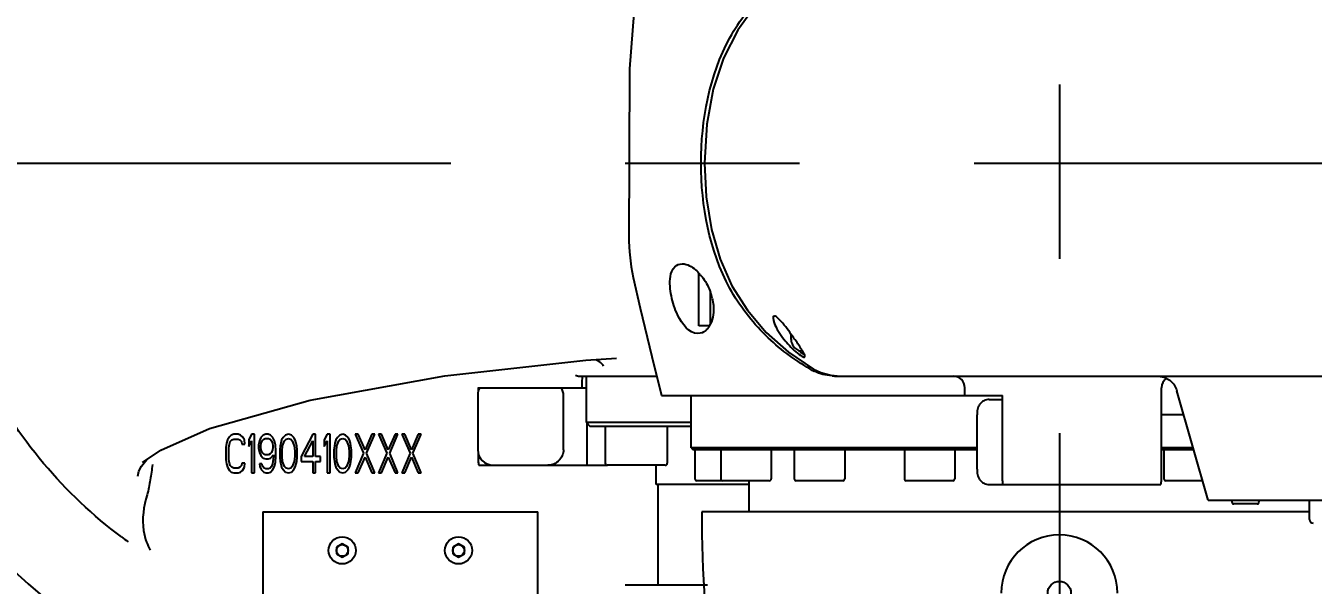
# Model space of a CAD drawing. Header units: millimetres. Extents: x 5828 to 7155, y 123 to 421.
# Drawn here: x 6409.25 to 6425.86, y 168.79 to 176.01 of the extents above; entities that cross this region are included whole.
import ezdxf

# ---------------------------------------------------------------- set-up
doc = ezdxf.new("R2010")
doc.units = ezdxf.units.MM
doc.linetypes.add('CENTER', pattern=[0.6, 0.375, -0.075, 0.075, -0.075])
for name, color, linetype in [('中心线', 7, 'Continuous'), ('外形图', 7, 'Continuous'), ('尺寸标注', 7, 'Continuous')]:
    doc.layers.add(name, color=color, linetype=linetype)
doc.styles.add('微软雅黑', font='msyh.ttc', dxfattribs={"height": 2})
doc.dimstyles.new('尺寸标注_1_20比例', dxfattribs={"dimtxt": 1.5, "dimasz": 1.25, "dimexe": 0.5, "dimexo": 0.4, "dimgap": 0.5, "dimtad": 1, "dimdec": 1, "dimlfac": 20, "dimdsep": 46, "dimtxsty": '微软雅黑', "dimcen": 0.09, "dimadec": 0, "dimazin": 0, "dimtp": 0.01, "dimtm": 0.01, "dimtfac": 1, "dimtdec": 1, "dimtofl": 0, "dimtmove": 0, "dimatfit": 3, "dimfxl": 1, "dimtolj": 1, "dimarcsym": 0})

# ---------------------------------------------------------------- blocks, each defined once
blk = doc.blocks.new('*D1033')
at = {"layer": 'Defpoints', "color": 0}
for p in [(6393.12, 185.913), (6422.017, 185.913), (6424.087, 160.638)]:
    blk.add_point(p, dxfattribs=at)
at = {"layer": '尺寸标注', "color": 0, "linetype": 'Continuous', "lineweight": -2}
for p, q in [((6421.617, 185.913), (6392.62, 185.913)), ((6393.12, 161.888), (6393.12, 184.663)), ((6423.687, 160.638), (6392.62, 160.638))]:
    blk.add_line(p, q, dxfattribs=at)
at = {"layer": '尺寸标注', "color": 0}
for points in [[(6393.328, 184.663), (6392.912, 184.663), (6393.12, 185.913)], [(6392.912, 161.888), (6393.328, 161.888), (6393.12, 160.638)]]:
    blk.add_solid(points, dxfattribs=at)
at = {"layer": '尺寸标注', "color": 0, "insert": (6390.008, 173.205), "char_height": 2, "attachment_point": 2, "rotation": 90, "style": '微软雅黑'}
blk.add_mtext('\\A1;\\A1;{\\H1.05x;(505.5)}', dxfattribs=at)

msp = doc.modelspace()

# ---------------------------------------------------------------- linework, layer by layer
at = {"layer": '中心线', "linetype": 'CENTER', "ltscale": 30}
msp.add_line((6422.587, 188.7509), (6422.587, 157.6239), dxfattribs=at)
at = {"layer": '中心线', "color": 0, "linetype": 'CENTER', "ltscale": 30}
msp.add_line((6403.4862, 174.2381), (6484.7425, 174.2381), dxfattribs=at)
at = {"layer": '外形图', "color": 0, "linetype": 'Continuous'}
for p, q in [((6417.0338, 173.2242), (6417.0338, 173.2243)), ((6417.937, 172.138), (6417.937, 172.8173)), ((6418.087, 172.1636), (6418.087, 172.5668)), ((6418.0721, 172.138), (6417.937, 172.138)), ((6419.2738, 171.813), (6419.263, 171.813)), ((6414.6619, 171.4913), (6416.4786, 171.6931)), ((6416.4786, 171.6931), (6416.8726, 171.7217)), ((6416.8726, 171.7217), (6416.8746, 171.7218)), ((6416.3995, 171.488), (6417.3916, 171.488)), ((6416.4388, 171.487), (6416.44, 171.488)), ((6419.6405, 171.4985), (6419.7626, 171.488)), ((6419.7195, 171.488), (6419.7626, 171.488)), ((6419.7626, 171.488), (6427.1652, 171.488)), ((6415.0844, 171.238), (6415.0844, 170.538)), ((6415.0877, 171.338), (6416.488, 171.338)), ((6415.0915, 171.338), (6415.0915, 171.2878)), ((6416.1908, 170.538), (6416.1908, 171.238)), ((6416.4869, 170.888), (6416.4869, 171.338)), ((6417.4542, 171.238), (6421.8558, 171.238)), ((6417.837, 170.563), (6417.837, 171.238)), ((6421.3679, 171.238), (6421.3679, 171.338)), ((6421.8558, 170.138), (6421.8558, 171.238)), ((6423.9064, 170.138), (6423.9064, 171.338)), ((6424.5072, 169.888), (6424.1033, 171.297)), ((6421.6817, 171.188), (6421.8558, 171.188)), ((6421.5256, 170.288), (6421.5256, 170.988)), ((6421.8558, 170.288), (6421.8558, 170.988)), ((6424.1919, 170.988), (6423.9064, 170.988)), ((6411.9056, 170.7274), (6411.8806, 170.7061)), ((6411.9368, 170.738), (6411.9056, 170.7274)), ((6411.9931, 170.738), (6411.9368, 170.738)), ((6412.0243, 170.7274), (6411.9931, 170.738)), ((6412.0494, 170.7061), (6412.0243, 170.7274)), ((6412.1681, 170.738), (6412.1306, 170.6635)), ((6412.2056, 170.738), (6412.1681, 170.738)), ((6412.2056, 170.238), (6412.2056, 170.738)), ((6412.3181, 170.7274), (6412.2869, 170.6954)), ((6412.3494, 170.738), (6412.3181, 170.7274)), ((6412.3806, 170.738), (6412.3494, 170.738)), ((6412.4119, 170.7274), (6412.3806, 170.738)), ((6412.4431, 170.6954), (6412.4119, 170.7274)), ((6412.6056, 170.7274), (6412.5744, 170.6954)), ((6412.6431, 170.738), (6412.6056, 170.7274)), ((6412.6806, 170.7274), (6412.6431, 170.738)), ((6412.7119, 170.6954), (6412.6806, 170.7274)), ((6412.9556, 170.738), (6412.8056, 170.4507)), ((6412.9931, 170.738), (6412.9556, 170.738)), ((6412.9931, 170.4507), (6412.9931, 170.738)), ((6413.1431, 170.738), (6413.1056, 170.6635)), ((6413.1806, 170.738), (6413.1431, 170.738)), ((6413.1806, 170.238), (6413.1806, 170.738)), ((6413.3056, 170.7274), (6413.2744, 170.6954)), ((6413.3431, 170.738), (6413.3056, 170.7274)), ((6413.3806, 170.7274), (6413.3431, 170.738)), ((6413.4119, 170.6954), (6413.3806, 170.7274)), ((6413.5056, 170.738), (6413.6119, 170.4933)), ((6413.5431, 170.738), (6413.5056, 170.738)), ((6413.6306, 170.5359), (6413.5431, 170.738)), ((6413.7181, 170.738), (6413.6306, 170.5359)), ((6413.6494, 170.4933), (6413.7556, 170.738)), ((6413.7556, 170.738), (6413.7181, 170.738)), ((6413.8056, 170.738), (6413.9119, 170.4933)), ((6413.8431, 170.738), (6413.8056, 170.738)), ((6413.9306, 170.5359), (6413.8431, 170.738)), ((6414.0181, 170.738), (6413.9306, 170.5359)), ((6413.9494, 170.4933), (6414.0556, 170.738)), ((6414.0556, 170.738), (6414.0181, 170.738)), ((6414.1056, 170.738), (6414.2119, 170.4933)), ((6414.1431, 170.738), (6414.1056, 170.738)), ((6414.2306, 170.5359), (6414.1431, 170.738)), ((6414.3181, 170.738), (6414.2306, 170.5359)), ((6414.2494, 170.4933), (6414.3556, 170.738)), ((6414.3556, 170.738), (6414.3181, 170.738)), ((6416.4869, 170.888), (6416.5369, 170.838)), ((6417.837, 170.888), (6416.4869, 170.888)), ((6416.4906, 170.888), (6416.4906, 170.338)), ((6417.837, 170.838), (6416.5369, 170.838)), ((6416.7295, 170.838), (6416.7295, 170.363)), ((6417.5295, 170.838), (6417.5295, 170.363)), ((6411.8431, 170.621), (6411.8368, 170.5678)), ((6411.8368, 170.5678), (6411.8368, 170.4082)), ((6411.8556, 170.6635), (6411.8431, 170.621)), ((6411.8806, 170.7061), (6411.8556, 170.6635)), ((6411.8743, 170.5678), (6411.8806, 170.6103)), ((6411.8743, 170.4082), (6411.8743, 170.5678)), ((6411.8806, 170.6103), (6411.8931, 170.6422)), ((6411.8931, 170.6422), (6411.9118, 170.6635)), ((6411.9118, 170.6635), (6411.9368, 170.6742)), ((6411.9368, 170.6742), (6411.9931, 170.6742)), ((6411.9931, 170.6742), (6412.0181, 170.6635)), ((6412.0181, 170.6635), (6412.0368, 170.6422)), ((6412.0368, 170.6422), (6412.0431, 170.6103)), ((6412.0431, 170.6103), (6412.0806, 170.6103)), ((6412.0744, 170.6635), (6412.0494, 170.7061)), ((6412.0806, 170.6103), (6412.0744, 170.6635)), ((6412.1306, 170.6635), (6412.1306, 170.5784)), ((6412.1306, 170.5784), (6412.1681, 170.6529)), ((6412.1681, 170.6529), (6412.1681, 170.238)), ((6412.2681, 170.6529), (6412.2556, 170.5997)), ((6412.2556, 170.5997), (6412.2556, 170.5571)), ((6412.2869, 170.6954), (6412.2681, 170.6529)), ((6412.2869, 170.5891), (6412.2931, 170.621)), ((6412.2869, 170.5678), (6412.2869, 170.5891)), ((6412.2931, 170.5359), (6412.2869, 170.5678)), ((6412.2931, 170.621), (6412.3056, 170.6529)), ((6412.3056, 170.6529), (6412.3244, 170.6742)), ((6412.3244, 170.6742), (6412.3431, 170.6848)), ((6412.3431, 170.6848), (6412.3869, 170.6848)), ((6412.3869, 170.6848), (6412.4056, 170.6742)), ((6412.4056, 170.6742), (6412.4244, 170.6529)), ((6412.4244, 170.6529), (6412.4369, 170.621)), ((6412.4369, 170.621), (6412.4431, 170.5891)), ((6412.4431, 170.5678), (6412.4369, 170.5359)), ((6412.4619, 170.6529), (6412.4431, 170.6954)), ((6412.4431, 170.5891), (6412.4431, 170.5678)), ((6412.4744, 170.5997), (6412.4619, 170.6529)), ((6412.4806, 170.5252), (6412.4744, 170.5997)), ((6412.5369, 170.5891), (6412.5306, 170.5359)), ((6412.5431, 170.621), (6412.5369, 170.5891)), ((6412.5556, 170.6635), (6412.5431, 170.621)), ((6412.5744, 170.6954), (6412.5556, 170.6635)), ((6412.5619, 170.5252), (6412.5681, 170.5891)), ((6412.5681, 170.5891), (6412.5931, 170.6529)), ((6412.5931, 170.6529), (6412.6119, 170.6742)), ((6412.6119, 170.6742), (6412.6431, 170.6848)), ((6412.6431, 170.6848), (6412.6744, 170.6742)), ((6412.6744, 170.6742), (6412.6931, 170.6529)), ((6412.6931, 170.6529), (6412.7181, 170.5891)), ((6412.7306, 170.6635), (6412.7119, 170.6954)), ((6412.7181, 170.5891), (6412.7244, 170.5252)), ((6412.7431, 170.621), (6412.7306, 170.6635)), ((6412.7494, 170.5891), (6412.7431, 170.621)), ((6412.7556, 170.5359), (6412.7494, 170.5891)), ((6412.8494, 170.4507), (6412.9556, 170.6529)), ((6412.9556, 170.6529), (6412.9556, 170.4507)), ((6413.1056, 170.6635), (6413.1056, 170.5784)), ((6413.1056, 170.5784), (6413.1431, 170.6529)), ((6413.1431, 170.6529), (6413.1431, 170.238)), ((6413.2369, 170.5891), (6413.2306, 170.5359)), ((6413.2431, 170.621), (6413.2369, 170.5891)), ((6413.2556, 170.6635), (6413.2431, 170.621)), ((6413.2744, 170.6954), (6413.2556, 170.6635)), ((6413.2619, 170.5252), (6413.2681, 170.5891)), ((6413.2681, 170.5891), (6413.2931, 170.6529)), ((6413.2931, 170.6529), (6413.3119, 170.6742)), ((6413.3119, 170.6742), (6413.3431, 170.6848)), ((6413.3431, 170.6848), (6413.3744, 170.6742)), ((6413.3744, 170.6742), (6413.3931, 170.6529)), ((6413.3931, 170.6529), (6413.4181, 170.5891)), ((6413.4306, 170.6635), (6413.4119, 170.6954)), ((6413.4181, 170.5891), (6413.4244, 170.5252)), ((6413.4431, 170.621), (6413.4306, 170.6635)), ((6413.4494, 170.5891), (6413.4431, 170.621)), ((6413.4556, 170.5359), (6413.4494, 170.5891)), ((6417.837, 170.563), (6417.862, 170.538)), ((6421.5256, 170.563), (6417.837, 170.563)), ((6424.3137, 170.563), (6423.9064, 170.563)), ((6410.7977, 170.3909), (6410.8183, 170.4111)), ((6411.8368, 170.4082), (6411.8431, 170.355)), ((6411.8806, 170.3656), (6411.8743, 170.4082)), ((6412.2556, 170.5571), (6412.2681, 170.5039)), ((6412.2681, 170.5039), (6412.2869, 170.4614)), ((6412.2869, 170.4614), (6412.3181, 170.4295)), ((6412.3056, 170.5039), (6412.2931, 170.5359)), ((6412.3244, 170.4827), (6412.3056, 170.5039)), ((6412.3181, 170.4295), (6412.3494, 170.4188)), ((6412.3431, 170.472), (6412.3244, 170.4827)), ((6412.3869, 170.472), (6412.3431, 170.472)), ((6412.3494, 170.4188), (6412.3806, 170.4188)), ((6412.3806, 170.4188), (6412.4119, 170.4295)), ((6412.4056, 170.4827), (6412.3869, 170.472)), ((6412.4244, 170.5039), (6412.4056, 170.4827)), ((6412.4119, 170.4295), (6412.4494, 170.472)), ((6412.4369, 170.5359), (6412.4244, 170.5039)), ((6412.4494, 170.4507), (6412.4431, 170.3869)), ((6412.4494, 170.472), (6412.4494, 170.4507)), ((6412.4744, 170.3763), (6412.4806, 170.4507)), ((6412.4806, 170.4507), (6412.4806, 170.5252)), ((6412.5306, 170.5359), (6412.5306, 170.4401)), ((6412.5306, 170.4401), (6412.5369, 170.3869)), ((6412.5619, 170.4507), (6412.5619, 170.5252)), ((6412.5681, 170.3869), (6412.5619, 170.4507)), ((6412.7244, 170.4507), (6412.7181, 170.3869)), ((6412.7244, 170.5252), (6412.7244, 170.4507)), ((6412.7494, 170.3869), (6412.7556, 170.4401)), ((6412.7556, 170.4401), (6412.7556, 170.5359)), ((6412.8056, 170.4507), (6412.8056, 170.3869)), ((6412.9556, 170.4507), (6412.8494, 170.4507)), ((6413.0556, 170.4507), (6412.9931, 170.4507)), ((6413.0556, 170.3869), (6413.0556, 170.4507)), ((6413.2306, 170.5359), (6413.2306, 170.4401)), ((6413.2306, 170.4401), (6413.2369, 170.3869)), ((6413.2619, 170.4507), (6413.2619, 170.5252)), ((6413.2681, 170.3869), (6413.2619, 170.4507)), ((6413.4244, 170.4507), (6413.4181, 170.3869)), ((6413.4244, 170.5252), (6413.4244, 170.4507)), ((6413.4494, 170.3869), (6413.4556, 170.4401)), ((6413.4556, 170.4401), (6413.4556, 170.5359)), ((6413.6119, 170.4933), (6413.5056, 170.238)), ((6413.5431, 170.238), (6413.6306, 170.4401)), ((6413.6306, 170.4401), (6413.7181, 170.238)), ((6413.7556, 170.238), (6413.6494, 170.4933)), ((6413.9119, 170.4933), (6413.8056, 170.238)), ((6413.8431, 170.238), (6413.9306, 170.4401)), ((6413.9306, 170.4401), (6414.0181, 170.238)), ((6414.0556, 170.238), (6413.9494, 170.4933)), ((6414.2119, 170.4933), (6414.1056, 170.238)), ((6414.1431, 170.238), (6414.2306, 170.4401)), ((6414.2306, 170.4401), (6414.3181, 170.238)), ((6414.3556, 170.238), (6414.2494, 170.4933)), ((6415.0915, 170.4882), (6415.0915, 170.388)), ((6421.5256, 170.538), (6417.862, 170.538)), ((6417.887, 170.538), (6417.887, 170.163)), ((6418.22, 170.538), (6418.22, 170.163)), ((6418.87, 170.538), (6418.87, 170.163)), ((6419.1684, 170.538), (6419.1684, 170.163)), ((6419.8184, 170.538), (6419.8184, 170.163)), ((6420.5878, 170.538), (6420.5878, 170.163)), ((6421.2378, 170.538), (6421.2378, 170.163)), ((6424.3209, 170.538), (6423.9064, 170.538)), ((6423.9363, 170.538), (6423.9363, 170.163)), ((6410.7469, 170.3243), (6410.7977, 170.3909)), ((6410.7586, 170.3712), (6410.7615, 170.3735)), ((6411.8431, 170.355), (6411.8556, 170.3124)), ((6411.8556, 170.3124), (6411.8806, 170.2699)), ((6411.8931, 170.3337), (6411.8806, 170.3656)), ((6411.8806, 170.2699), (6411.9056, 170.2486)), ((6411.9118, 170.3124), (6411.8931, 170.3337)), ((6411.9056, 170.2486), (6411.9368, 170.238)), ((6411.9368, 170.3018), (6411.9118, 170.3124)), ((6411.9931, 170.3018), (6411.9368, 170.3018)), ((6411.9368, 170.238), (6411.9931, 170.238)), ((6412.0181, 170.3124), (6411.9931, 170.3018)), ((6411.9931, 170.238), (6412.0243, 170.2486)), ((6412.0368, 170.3337), (6412.0181, 170.3124)), ((6412.0243, 170.2486), (6412.0494, 170.2699)), ((6412.0431, 170.3656), (6412.0368, 170.3337)), ((6412.0806, 170.3656), (6412.0431, 170.3656)), ((6412.0494, 170.2699), (6412.0744, 170.3124)), ((6412.0744, 170.3124), (6412.0806, 170.3656)), ((6412.1681, 170.238), (6412.2056, 170.238)), ((6412.2681, 170.355), (6412.2744, 170.3231)), ((6412.2994, 170.355), (6412.2681, 170.355)), ((6412.2744, 170.3231), (6412.2931, 170.2805)), ((6412.2931, 170.2805), (6412.3244, 170.2486)), ((6412.3119, 170.3231), (6412.2994, 170.355)), ((6412.3306, 170.3018), (6412.3119, 170.3231)), ((6412.3244, 170.2486), (6412.3556, 170.238)), ((6412.3494, 170.2912), (6412.3306, 170.3018)), ((6412.3869, 170.2912), (6412.3494, 170.2912)), ((6412.3556, 170.238), (6412.3806, 170.238)), ((6412.3806, 170.238), (6412.4119, 170.2486)), ((6412.4056, 170.3018), (6412.3869, 170.2912)), ((6412.4244, 170.3231), (6412.4056, 170.3018)), ((6412.4119, 170.2486), (6412.4431, 170.2805)), ((6412.4369, 170.355), (6412.4244, 170.3231)), ((6412.4431, 170.3869), (6412.4369, 170.355)), ((6412.4431, 170.2805), (6412.4619, 170.3231)), ((6412.4619, 170.3231), (6412.4744, 170.3763)), ((6412.5369, 170.3869), (6412.5431, 170.355)), ((6412.5431, 170.355), (6412.5556, 170.3124)), ((6412.5556, 170.3124), (6412.5744, 170.2805)), ((6412.5931, 170.3231), (6412.5681, 170.3869)), ((6412.5744, 170.2805), (6412.6056, 170.2486)), ((6412.6119, 170.3018), (6412.5931, 170.3231)), ((6412.6056, 170.2486), (6412.6431, 170.238)), ((6412.6431, 170.2912), (6412.6119, 170.3018)), ((6412.6744, 170.3018), (6412.6431, 170.2912)), ((6412.6431, 170.238), (6412.6806, 170.2486)), ((6412.6931, 170.3231), (6412.6744, 170.3018)), ((6412.6806, 170.2486), (6412.7119, 170.2805)), ((6412.7181, 170.3869), (6412.6931, 170.3231)), ((6412.7119, 170.2805), (6412.7306, 170.3124)), ((6412.7306, 170.3124), (6412.7431, 170.355)), ((6412.7431, 170.355), (6412.7494, 170.3869)), ((6412.8056, 170.3869), (6412.9556, 170.3869)), ((6412.9556, 170.3869), (6412.9556, 170.238)), ((6412.9556, 170.238), (6412.9931, 170.238)), ((6412.9931, 170.238), (6412.9931, 170.3869)), ((6412.9931, 170.3869), (6413.0556, 170.3869)), ((6413.1431, 170.238), (6413.1806, 170.238)), ((6413.2369, 170.3869), (6413.2431, 170.355)), ((6413.2431, 170.355), (6413.2556, 170.3124)), ((6413.2556, 170.3124), (6413.2744, 170.2805)), ((6413.2931, 170.3231), (6413.2681, 170.3869)), ((6413.2744, 170.2805), (6413.3056, 170.2486)), ((6413.3119, 170.3018), (6413.2931, 170.3231)), ((6413.3056, 170.2486), (6413.3431, 170.238)), ((6413.3431, 170.2912), (6413.3119, 170.3018)), ((6413.3744, 170.3018), (6413.3431, 170.2912)), ((6413.3431, 170.238), (6413.3806, 170.2486)), ((6413.3931, 170.3231), (6413.3744, 170.3018)), ((6413.3806, 170.2486), (6413.4119, 170.2805)), ((6413.4181, 170.3869), (6413.3931, 170.3231)), ((6413.4119, 170.2805), (6413.4306, 170.3124)), ((6413.4306, 170.3124), (6413.4431, 170.355)), ((6413.4431, 170.355), (6413.4494, 170.3869)), ((6413.5056, 170.238), (6413.5431, 170.238)), ((6413.7181, 170.238), (6413.7556, 170.238)), ((6413.8056, 170.238), (6413.8431, 170.238)), ((6414.0181, 170.238), (6414.0556, 170.238)), ((6414.1056, 170.238), (6414.1431, 170.238)), ((6414.3181, 170.238), (6414.3556, 170.238)), ((6415.1, 170.338), (6415.2844, 170.338)), ((6415.2844, 170.338), (6415.9909, 170.338)), ((6415.9909, 170.338), (6416.7565, 170.338)), ((6417.5045, 170.338), (6416.7545, 170.338)), ((6417.3869, 170.088), (6417.3869, 170.338)), ((6410.701, 170.1963), (6410.7009, 170.1945)), ((6418.587, 170.088), (6417.3869, 170.088)), ((6417.4119, 168.788), (6417.4119, 170.088)), ((6418.845, 170.138), (6417.912, 170.138)), ((6418.587, 169.738), (6418.587, 170.138)), ((6419.7934, 170.138), (6419.1934, 170.138)), ((6421.2128, 170.138), (6420.6128, 170.138)), ((6421.6817, 170.088), (6421.8569, 170.088)), ((6421.8569, 170.088), (6423.8976, 170.088)), ((6423.8979, 170.088), (6423.9064, 170.138)), ((6424.4356, 170.138), (6423.9613, 170.138)), ((6412.3119, 169.738), (6412.3119, 163.7379)), ((6412.3119, 169.738), (6415.8619, 169.738)), ((6415.8619, 163.0384), (6415.8619, 169.738)), ((6425.8121, 169.738), (6417.9753, 169.738)), ((6424.5072, 169.888), (6431.1537, 169.888)), ((6424.8121, 169.888), (6424.8121, 169.863)), ((6425.1371, 169.838), (6424.8371, 169.838)), ((6425.1621, 169.888), (6425.1621, 169.863)), ((6425.8121, 169.638), (6425.8121, 169.888)), ((6413.3369, 169.3246), (6413.2619, 169.2813)), ((6413.2619, 169.2813), (6413.2619, 169.1947)), ((6413.4119, 169.2813), (6413.3369, 169.3246)), ((6413.4119, 169.1947), (6413.4119, 169.2813)), ((6414.8369, 169.3246), (6414.7619, 169.2813)), ((6414.7619, 169.2813), (6414.7619, 169.1947)), ((6414.9119, 169.2813), (6414.8369, 169.3246)), ((6414.9119, 169.1947), (6414.9119, 169.2813)), ((6413.2619, 169.1947), (6413.3369, 169.1514)), ((6413.3369, 169.1514), (6413.4119, 169.1947)), ((6414.7619, 169.1947), (6414.8369, 169.1514)), ((6414.8369, 169.1514), (6414.9119, 169.1947)), ((6418.0465, 168.788), (6416.9873, 168.788))]:
    msp.add_line(p, q, dxfattribs=at)
for points in [[(6417.2347, 177.9331), (6417.0411, 175.4571), (6417.0338, 173.2243)], [(6419.4152, 176.8961), (6419.0022, 176.6057), (6418.6808, 176.2881), (6418.438, 175.9523), (6418.2548, 175.591), (6418.1221, 175.1919), (6418.0384, 174.7406), (6418.0096, 174.2381)], [(6418.0096, 174.2381), (6418.031, 173.8023), (6418.0988, 173.381), (6418.2109, 172.9975), (6418.3645, 172.6528), (6418.5625, 172.3375), (6418.8043, 172.0531), (6419.0923, 171.798), (6419.4152, 171.5799)], [(6417.0335, 173.2241), (6417.0414, 173.0905), (6417.0652, 172.8991), (6417.0916, 172.7614)], [(6417.0916, 172.7614), (6417.1804, 172.3665), (6417.3283, 171.7405), (6417.4542, 171.238)], [(6419.4152, 171.5799), (6419.5099, 171.5343), (6419.6405, 171.4985)], [(6410.7586, 170.3712), (6410.9976, 170.531), (6411.6237, 170.8116), (6412.923, 171.1789), (6414.6619, 171.4913)], [(6423.8603, 171.488), (6423.9409, 171.4747), (6424.0108, 171.4377), (6424.0639, 171.3831), (6424.0974, 171.3173), (6424.1033, 171.297)], [(6410.7009, 170.1945), (6410.7146, 170.2593), (6410.7469, 170.3243)]]:
    msp.add_lwpolyline(points, dxfattribs=at)
for centre, radius in [((6413.3369, 169.238), 0.175), ((6414.8369, 169.238), 0.175), ((6413.3369, 169.238), 0.075), ((6414.8369, 169.238), 0.075), ((6422.587, 168.688), 0.15)]:
    msp.add_circle(centre, radius, dxfattribs=at)
for centre, radius, start, end in [((6414.0869, 174.2381), 7.2501, 131.33389, 255.79725), ((6417.4629, 172.3708), 0.6518, 43.33383, 44.64398), ((6417.4255, 172.3357), 0.7031, 41.32393, 43.32521), ((6417.4236, 172.3332), 0.7049, 13.25659, 19.42895), ((6417.8252, 172.2847), 0.2903, 328.87872, 330.36878), ((6417.8077, 172.2945), 0.3102, 330.39959, 334.64658), ((6419.342, 171.9881), 0.2189, 169.31945, 180.01713), ((6419.4206, 171.9495), 0.2275, 216.46612, 220.32807), ((6418.3805, 171.2708), 1.0451, 31.44299, 31.56722), ((6419.3837, 171.9079), 0.1715, 238.96767, 241.63393), ((6419.6832, 172.1148), 0.6204, 239.33961, 243.36655), ((6419.6913, 172.1307), 0.6382, 243.35915, 245.4598), ((6419.7195, 172.2318), 0.7438, 265.02223, 270.00462), ((6421.2178, 171.338), 0.15, 0, 90), ((6424.0564, 171.338), 0.15, 125.12179, 180), ((6415.2859, 171.2377), 0.2015, 160.07575, 179.92539), ((6415.2848, 171.2378), 0.2004, 150.0124, 159.99027), ((6415.9907, 171.238), 0.2001, 359.9991, 29.98345), ((6415.2844, 170.538), 0.2, 179.99571, 269.99496), ((6415.2426, 170.3882), 0.1512, 180.06932, 199.39027), ((6416.7545, 170.363), 0.025, 180, 270), ((6417.5045, 170.363), 0.025, 270, 0), ((6417.912, 170.163), 0.025, 180, 270), ((6418.245, 170.163), 0.025, 180, 270), ((6418.845, 170.163), 0.025, 270, 0), ((6419.1934, 170.163), 0.025, 180, 270), ((6419.7934, 170.163), 0.025, 270, 0), ((6420.6128, 170.163), 0.025, 180, 270), ((6421.2128, 170.163), 0.025, 270, 0), ((6423.9613, 170.163), 0.025, 180, 270), ((6435.4756, 169.7063), 17.5003, 179.89636, 195.23505), ((6424.8371, 169.863), 0.025, 180, 270), ((6425.1371, 169.863), 0.025, 270, 0), ((6425.8621, 169.638), 0.05, 180, 269.99684), ((6414.0869, 174.2381), 6.0192, 233.31241, 234.29437), ((6422.587, 168.688), 0.75, 0, 180), ((6411.524, 169.6088), 0.7587, 200.46087, 209.02095)]:
    msp.add_arc(centre, radius, start, end, dxfattribs=at)
for points, knots in [([(6417.9658, 174.2381), (6417.9658, 174.7916), (6418.1194, 175.6343), (6418.764, 176.4765), (6419.1626, 176.7738), (6419.3669, 176.895)], [0, 0, 0, 0, 0.5295606, 0.7727694, 1, 1, 1, 1]), ([(6419.3669, 171.5811), (6419.1626, 171.7023), (6418.7639, 171.9996), (6418.1193, 172.8419), (6417.9658, 173.6845), (6417.9658, 174.2381)], [0, 0, 0, 0, 0.227246, 0.4704645, 1, 1, 1, 1]), ([(6410.4907, 169.4112), (6409.7548, 169.9592), (6408.8253, 171.0639), (6408.1864, 172.8029), (6408.0752, 173.7296), (6408.0682, 174.1913)], [0, 0, 0, 0, 0.4983517, 0.7491738, 1, 1, 1, 1]), ([(6417.5702, 172.773), (6417.5774, 172.8181), (6417.605, 172.9019), (6417.6882, 172.938), (6417.7231, 172.938)], [0, 0, 0, 0, 0.5674282, 1, 1, 1, 1]), ([(6417.7231, 172.938), (6417.7396, 172.938), (6417.8179, 172.9248), (6417.8833, 172.8727), (6417.9267, 172.8288)], [0, 0, 0, 0, 0.2112695, 1, 1, 1, 1]), ([(6417.9252, 172.038), (6417.8086, 172.038), (6417.6563, 172.2525), (6417.5757, 172.5133), (6417.5571, 172.6909), (6417.5702, 172.773)], [0, 0, 0, 0, 0.404758, 0.711304, 1, 1, 1, 1]), ([(6417.9536, 172.8), (6417.9673, 172.7844), (6418.0232, 172.714), (6418.0655, 172.6328), (6418.0884, 172.5677)], [0, 0, 0, 0, 0.2309155, 1, 1, 1, 1]), ([(6418.1098, 172.4948), (6418.1169, 172.4644), (6418.1351, 172.3538), (6418.1229, 172.2349), (6418.0881, 172.1616)], [0, 0, 0, 0, 0.2782117, 1, 1, 1, 1]), ([(6418.9115, 172.2635), (6418.8828, 172.265), (6418.9106, 172.1563), (6418.95, 172.0882), (6418.9919, 172.0209), (6419.0163, 171.988)], [0, 0, 0, 0, 0.2834334, 0.5969553, 1, 1, 1, 1]), ([(6419.1562, 171.988), (6419.1355, 172.0172), (6419.0914, 172.0786), (6419.0249, 172.166), (6418.9675, 172.2292), (6418.9269, 172.2626), (6418.9115, 172.2635)], [0, 0, 0, 0, 0.2884503, 0.6121872, 0.8759184, 1, 1, 1, 1]), ([(6418.0543, 172.1067), (6418.0455, 172.0958), (6418.0117, 172.0595), (6417.9609, 172.038), (6417.9252, 172.038)], [0, 0, 0, 0, 0.281782, 1, 1, 1, 1]), ([(6419.0163, 171.988), (6419.0377, 171.9592), (6419.0856, 171.9007), (6419.1639, 171.8216), (6419.231, 171.7656), (6419.276, 171.7392), (6419.2922, 171.7333), (6419.2978, 171.7336)], [0, 0, 0, 0, 0.2799827, 0.5891463, 0.8705614, 0.9557218, 1, 1, 1, 1]), ([(6419.123, 171.988), (6419.123, 171.9657), (6419.1297, 171.9219), (6419.1587, 171.8643), (6419.198, 171.8297), (6419.2344, 171.8154), (6419.2535, 171.813), (6419.263, 171.813)], [0, 0, 0, 0, 0.2704158, 0.5284886, 0.7692974, 0.8854267, 1, 1, 1, 1]), ([(6419.271, 171.8179), (6419.2637, 171.8296), (6419.2268, 171.8872), (6419.1877, 171.9434), (6419.1562, 171.988)], [0, 0, 0, 0, 0.2021115, 1, 1, 1, 1]), ([(6419.2978, 171.7336), (6419.3016, 171.7338), (6419.3099, 171.7438), (6419.3004, 171.7627), (6419.2898, 171.7872), (6419.2785, 171.8056), (6419.2722, 171.8159)], [0, 0, 0, 0, 0.1197243, 0.3161857, 0.6146276, 1, 1, 1, 1]), ([(6416.7084, 171.6157), (6416.7042, 171.624), (6416.6847, 171.6527), (6416.6567, 171.6741), (6416.6353, 171.6872)], [0, 0, 0, 0, 0.2717817, 1, 1, 1, 1]), ([(6416.4338, 171.338), (6416.4337, 171.3536), (6416.4345, 171.4012), (6416.4317, 171.4494), (6416.4371, 171.4811)], [0, 0, 0, 0, 0.3262368, 1, 1, 1, 1]), ([(6416.4371, 171.4811), (6416.4373, 171.4823), (6416.4377, 171.4843), (6416.4383, 171.4863), (6416.4387, 171.487)], [0, 0, 0, 0, 0.5985884, 1, 1, 1, 1]), ([(6416.488, 171.338), (6416.488, 171.3766), (6416.4881, 171.4267), (6416.4889, 171.4768), (6416.4891, 171.4882)], [0, 0, 0, 0, 0.7715109, 1, 1, 1, 1]), ([(6421.6817, 171.188), (6421.6574, 171.188), (6421.6081, 171.1759), (6421.5614, 171.1337), (6421.539, 171.0911), (6421.53, 171.0575), (6421.5263, 171.0231), (6421.5256, 171), (6421.5256, 170.988)], [0, 0, 0, 0, 0.2551958, 0.5098458, 0.6365553, 0.7572598, 0.8739518, 1, 1, 1, 1]), ([(6416.1908, 170.538), (6416.1908, 170.512), (6416.1804, 170.4594), (6416.1359, 170.3929), (6416.0695, 170.3484), (6416.0169, 170.338), (6415.9909, 170.338)], [0, 0, 0, 0, 0.250069, 0.5000995, 0.7500717, 1, 1, 1, 1]), ([(6410.8908, 170.3459), (6410.8805, 170.2804), (6410.8598, 170.1497), (6410.839, 170.0181), (6410.8198, 169.9547)], [0, 0, 0, 0, 0.5001224, 1, 1, 1, 1]), ([(6421.5256, 170.288), (6421.5256, 170.276), (6421.5263, 170.2529), (6421.53, 170.2185), (6421.5391, 170.1849), (6421.5614, 170.1423), (6421.6082, 170.1001), (6421.6574, 170.088), (6421.6817, 170.088)], [0, 0, 0, 0, 0.1260785, 0.2427877, 0.3635102, 0.4902188, 0.7448121, 1, 1, 1, 1]), ([(6410.8198, 169.9547), (6410.7753, 169.807), (6410.7434, 169.5934), (6410.7951, 169.3921), (6410.8131, 169.3436)], [0, 0, 0, 0, 0.7487613, 1, 1, 1, 1])]:
    msp.add_open_spline(points, degree=3, knots=knots, dxfattribs=at)
for points in [[(6418.0737, 172.1347), (6418.0678, 172.125), (6418.0613, 172.1156), (6418.0543, 172.1067)], [(6419.2472, 171.8023), (6419.2609, 171.7862), (6419.2772, 171.7719), (6419.2953, 171.761)], [(6416.6353, 171.6872), (6416.6262, 171.6927), (6416.6168, 171.6978), (6416.6072, 171.7026)], [(6416.3441, 171.4986), (6416.3616, 171.4917), (6416.3807, 171.488), (6416.3995, 171.488)], [(6419.6549, 171.4908), (6419.5765, 171.4977), (6419.4979, 171.5174), (6419.4262, 171.5501)], [(6421.8569, 170.088), (6421.8562, 170.1042), (6421.8555, 170.1204), (6421.8563, 170.1366)]]:
    msp.add_open_spline(points, degree=3, dxfattribs=at)

# ---------------------------------------------------------------- dimensions: what is measured, and where the dimension line sits
at = {"layer": '尺寸标注', "color": 0, "linetype": 'Continuous'}
dim = msp.add_linear_dim(base=(6393.12, 185.9133), p1=(6424.0871, 160.6378), p2=(6422.0169, 185.9133), angle=90, text='\\A1;{\\H1.05x;(505.5)}', dimstyle='尺寸标注_1_20比例', override={"dimtxsty": '微软雅黑'}, dxfattribs=at)
dim.commit()
dim.dimension.update_dxf_attribs({"geometry": '*D1033', "text_midpoint": (6393.12, 173.2051), "dimtype": 160})

doc.saveas('drawing.dxf')
